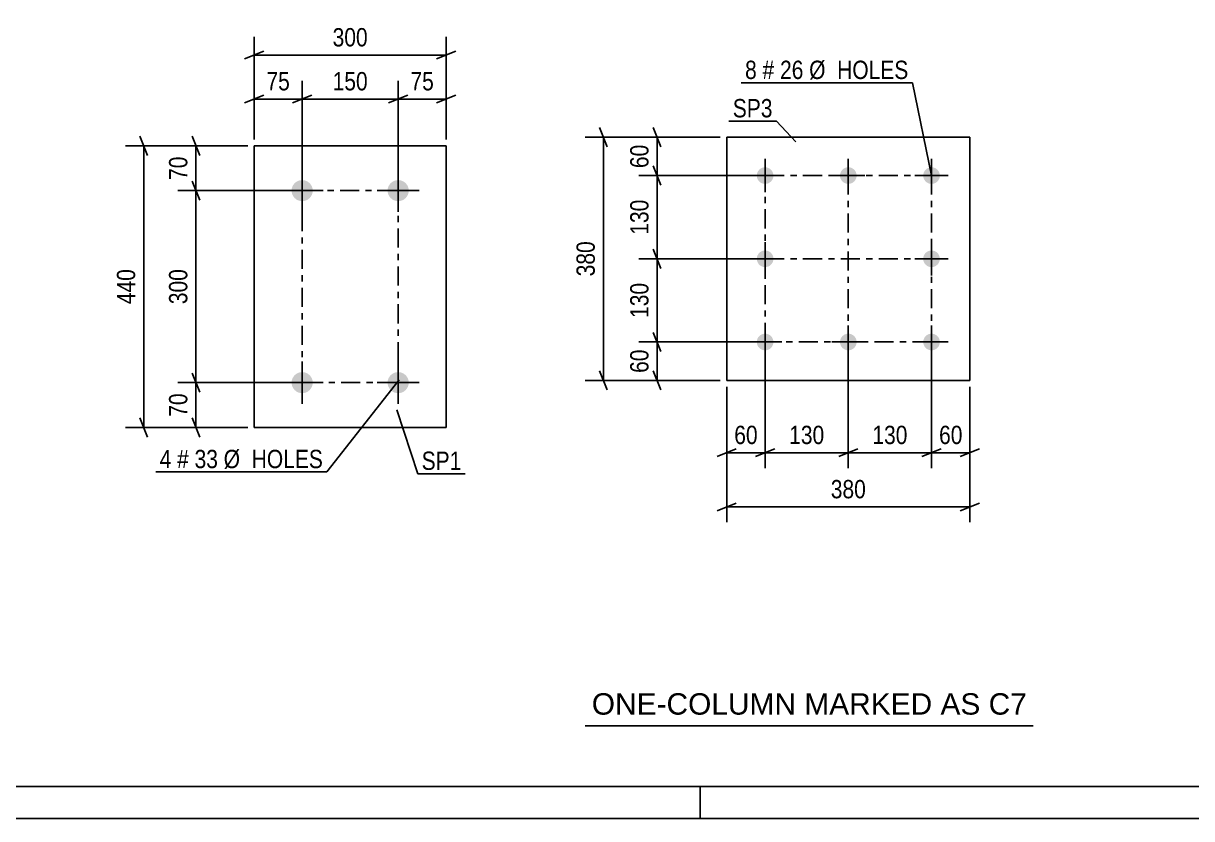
# Model space of a CAD drawing. Header units: millimetres. Extents: x 0 to 841, y 0 to 594.
# Drawn here: x 315.3 to 497.8, y 0 to 124.3 of the extents above; entities that cross this region are included whole.
import ezdxf

# ---------------------------------------------------------------- set-up
doc = ezdxf.new("R2010")
doc.units = ezdxf.units.MM
doc.linetypes.add('DXK_LINE_DOT2', pattern=[3.9198, 1.9599, -1.9599])
doc.linetypes.add('DXK_LINE_DOT3', pattern=[5.9187, 2.979, -0.9799, 0.9799, -0.9799])
doc.styles.add('Arial', font='ARIAL.TTF', dxfattribs={"height": 0.2})
doc.styles.add('Arial Narrow', font='ARIALN.TTF', dxfattribs={"height": 0.2})

# ---------------------------------------------------------------- blocks, each defined once
blk = doc.blocks.new('Unknown-682121983-1161')
at = {"color": 5, "linetype": 'Continuous'}
for p, q in [((5, 5), (836, 5)), ((421, 0), (421, 5)), ((0, 0), (841, 0))]:
    blk.add_line(p, q, dxfattribs=at)
blk = doc.blocks.new('Part-682121983-12352 - 12351')
at = {"color": 2, "linetype": 'Continuous'}
for p, q in [((425.14, 106.47), (425.14, 68.47)), ((425.14, 106.47), (463.14, 106.47)), ((463.14, 106.47), (463.14, 68.47)), ((463.14, 68.47), (425.14, 68.47))]:
    blk.add_line(p, q, dxfattribs=at)
at = {"color": 7, "linetype": 'DXK_LINE_DOT2'}
for p, q in [((463.14, 106.47), (425.14, 106.47)), ((425.14, 68.47), (463.14, 68.47))]:
    blk.add_line(p, q, dxfattribs=at)
blk = doc.blocks.new('Bolt-682121983-12353 - 12351')
at = {"linetype": 'Continuous'}
for points in [[(431.14, 101.77, -1), (431.14, 99.17, -1)], [(444.14, 101.77, -1), (444.14, 99.17, -1)], [(457.14, 101.77, -1), (457.14, 99.17, -1)], [(431.14, 88.77, -1), (431.14, 86.17, -1)], [(457.14, 88.77, -1), (457.14, 86.17, -1)], [(431.14, 75.77, -1), (431.14, 73.17, -1)], [(444.14, 75.77, -1), (444.14, 73.17, -1)], [(457.14, 75.77, -1), (457.14, 73.17, -1)]]:
    blk.add_hatch(color=1, dxfattribs=at).paths.add_polyline_path(points)
at = {"color": 1, "linetype": 'Continuous'}
for p, q in [((431.14, 103.07), (431.14, 97.87)), ((444.14, 103.07), (444.14, 97.87)), ((457.14, 103.07), (457.14, 97.87)), ((428.54, 100.47), (433.74, 100.47)), ((441.54, 100.47), (446.74, 100.47)), ((454.54, 100.47), (459.74, 100.47)), ((431.14, 90.07), (431.14, 84.87)), ((457.14, 90.07), (457.14, 84.87)), ((428.54, 87.47), (433.74, 87.47)), ((454.54, 87.47), (459.74, 87.47)), ((431.14, 77.07), (431.14, 71.87)), ((444.14, 77.07), (444.14, 71.87)), ((457.14, 77.07), (457.14, 71.87)), ((428.54, 74.47), (433.74, 74.47)), ((441.54, 74.47), (446.74, 74.47)), ((454.54, 74.47), (459.74, 74.47))]:
    blk.add_line(p, q, dxfattribs=at)
blk = doc.blocks.new('Part-682121983-3322 - 3306')
at = {"color": 2, "linetype": 'Continuous'}
for p, q in [((351.31, 61.12), (351.31, 105.12)), ((351.31, 105.12), (351.31, 105.12)), ((351.31, 105.12), (381.31, 105.12)), ((381.31, 105.12), (381.31, 61.12)), ((351.31, 61.12), (351.31, 61.12)), ((381.31, 61.12), (351.31, 61.12))]:
    blk.add_line(p, q, dxfattribs=at)
at = {"color": 7, "linetype": 'DXK_LINE_DOT2'}
for p, q in [((351.31, 105.12), (351.31, 61.12)), ((351.31, 105.12), (351.31, 105.12)), ((381.31, 61.12), (381.31, 105.12)), ((351.31, 61.12), (351.31, 61.12))]:
    blk.add_line(p, q, dxfattribs=at)
blk = doc.blocks.new('Bolt-682121983-3355 - 3306')
at = {"linetype": 'Continuous'}
for points in [[(358.81, 99.77, -1), (358.81, 96.47, -1)], [(373.81, 99.77, -1), (373.81, 96.47, -1)], [(358.81, 69.77, -1), (358.81, 66.47, -1)], [(373.81, 69.77, -1), (373.81, 66.47, -1)]]:
    blk.add_hatch(color=1, dxfattribs=at).paths.add_polyline_path(points)
at = {"color": 1, "linetype": 'Continuous'}
for p, q in [((358.81, 101.42), (358.81, 94.82)), ((373.81, 101.42), (373.81, 94.82)), ((355.51, 98.12), (362.11, 98.12)), ((370.51, 98.12), (377.11, 98.12)), ((358.81, 71.42), (358.81, 64.82)), ((373.81, 71.42), (373.81, 64.82)), ((355.51, 68.12), (362.11, 68.12)), ((370.51, 68.12), (377.11, 68.12))]:
    blk.add_line(p, q, dxfattribs=at)
blk = doc.blocks.new('Rectangle-682121983-13753 - 12351')
at = {"color": 1, "linetype": 'DXK_LINE_DOT3'}
blk.add_lwpolyline([(431.14, 100.47), (457.14, 100.47), (457.14, 74.47), (431.14, 74.47), (431.14, 100.47)], close=True, dxfattribs=at)
blk = doc.blocks.new('Rectangle-682121983-3440 - 3306')
at = {"color": 1, "linetype": 'DXK_LINE_DOT3'}
blk.add_lwpolyline([(358.81, 98.12), (373.81, 98.12), (373.81, 68.12), (358.81, 68.12), (358.81, 98.12)], close=True, dxfattribs=at)
blk = doc.blocks.new('Line-682121983-13763 - 12351')
at = {"color": 1, "linetype": 'DXK_LINE_DOT3'}
blk.add_line((444.14, 100.47), (444.14, 74.47), dxfattribs=at)
blk = doc.blocks.new('Line-682121983-13770 - 12351')
at = {"color": 1, "linetype": 'DXK_LINE_DOT3'}
blk.add_line((431.14, 87.47), (457.14, 87.47), dxfattribs=at)
blk = doc.blocks.new('StraightDimension-682121983-12601 - 12351')
at = {"color": 7, "linetype": 'Continuous'}
for p, q in [((457.14, 73.47), (457.14, 54.77)), ((463.14, 67.47), (463.14, 54.77)), ((455.64, 56.57), (458.64, 57.77)), ((457.14, 57.17), (463.14, 57.17)), ((464.64, 57.77), (461.64, 56.57))]:
    blk.add_line(p, q, dxfattribs=at)
at = {"color": 0}
blk.add_wipeout([(462.57, 57.92), (462.57, 62.12), (457.72, 62.12), (457.72, 57.92)], dxfattribs=at)
at = {"color": 3, "style": 'Arial Narrow'}
blk.add_text('60', height=2.863, dxfattribs=at).set_placement((458.32, 58.52))
blk = doc.blocks.new('StraightDimension-682121983-12617 - 12351')
at = {"color": 7, "linetype": 'Continuous'}
for p, q in [((425.14, 67.47), (425.14, 46.3)), ((463.14, 67.47), (463.14, 46.3)), ((426.64, 49.3), (423.64, 48.1)), ((461.64, 48.1), (464.64, 49.3)), ((425.14, 48.7), (463.14, 48.7))]:
    blk.add_line(p, q, dxfattribs=at)
at = {"color": 0}
blk.add_wipeout([(447.49, 49.45), (447.49, 53.65), (440.8, 53.65), (440.8, 49.45)], dxfattribs=at)
at = {"color": 3, "style": 'Arial Narrow'}
blk.add_text('380', height=2.863, dxfattribs=at).set_placement((441.4, 50.05))
blk = doc.blocks.new('StraightDimension-682121983-12602 - 12351')
at = {"color": 7, "linetype": 'Continuous'}
for p, q in [((444.14, 73.47), (444.14, 54.77)), ((457.14, 73.47), (457.14, 54.77)), ((445.64, 57.77), (442.64, 56.57)), ((444.14, 57.17), (457.14, 57.17)), ((455.64, 56.57), (458.64, 57.77))]:
    blk.add_line(p, q, dxfattribs=at)
at = {"color": 0}
blk.add_wipeout([(453.99, 57.92), (453.99, 62.12), (447.3, 62.12), (447.3, 57.92)], dxfattribs=at)
at = {"color": 3, "style": 'Arial Narrow'}
blk.add_text('130', height=2.863, dxfattribs=at).set_placement((447.9, 58.52))
blk = doc.blocks.new('StraightDimension-682121983-12597 - 12351')
at = {"color": 7, "linetype": 'Continuous'}
for p, q in [((406.48, 104.97), (405.28, 107.97)), ((424.14, 106.47), (403.03, 106.47)), ((405.88, 68.47), (405.88, 106.47)), ((405.28, 69.97), (406.48, 66.97)), ((424.14, 68.47), (403.03, 68.47))]:
    blk.add_line(p, q, dxfattribs=at)
at = {"color": 0}
blk.add_wipeout([(405.13, 90.81), (400.93, 90.81), (400.93, 84.13), (405.13, 84.13)], dxfattribs=at)
at = {"color": 3, "style": 'Arial Narrow'}
blk.add_text('380', height=2.863, rotation=90.0002, dxfattribs=at).set_placement((404.53, 84.73))
blk = doc.blocks.new('StraightDimension-682121983-12603 - 12351')
at = {"color": 7, "linetype": 'Continuous'}
for p, q in [((431.14, 73.47), (431.14, 54.77)), ((444.14, 73.47), (444.14, 54.77)), ((432.64, 57.77), (429.64, 56.57)), ((431.14, 57.17), (444.14, 57.17)), ((442.64, 56.57), (445.64, 57.77))]:
    blk.add_line(p, q, dxfattribs=at)
at = {"color": 0}
blk.add_wipeout([(440.99, 57.92), (440.99, 62.12), (434.3, 62.12), (434.3, 57.92)], dxfattribs=at)
at = {"color": 3, "style": 'Arial Narrow'}
blk.add_text('130', height=2.863, dxfattribs=at).set_placement((434.9, 58.52))
blk = doc.blocks.new('StraightDimension-682121983-12604 - 12351')
at = {"color": 7, "linetype": 'Continuous'}
for p, q in [((431.14, 73.47), (431.14, 54.77)), ((425.14, 67.47), (425.14, 54.77)), ((423.64, 56.57), (426.64, 57.77)), ((425.14, 57.17), (431.14, 57.17)), ((432.64, 57.77), (429.64, 56.57))]:
    blk.add_line(p, q, dxfattribs=at)
at = {"color": 0}
blk.add_wipeout([(430.57, 57.92), (430.57, 62.12), (425.72, 62.12), (425.72, 57.92)], dxfattribs=at)
at = {"color": 3, "style": 'Arial Narrow'}
blk.add_text('60', height=2.863, dxfattribs=at).set_placement((426.32, 58.52))
blk = doc.blocks.new('StraightDimension-682121983-32487 - 12351')
at = {"color": 7, "linetype": 'Continuous'}
for p, q in [((413.67, 107.97), (414.87, 104.97)), ((424.14, 106.47), (411.42, 106.47)), ((414.27, 100.47), (414.27, 106.47)), ((430.14, 100.47), (411.42, 100.47)), ((414.87, 98.97), (413.67, 101.97))]:
    blk.add_line(p, q, dxfattribs=at)
at = {"color": 0}
blk.add_wipeout([(413.52, 105.9), (409.32, 105.9), (409.32, 101.04), (413.52, 101.04)], dxfattribs=at)
at = {"color": 3, "style": 'Arial Narrow'}
blk.add_text('60', height=2.863, rotation=90.0002, dxfattribs=at).set_placement((412.92, 101.64))
blk = doc.blocks.new('StraightDimension-682121983-32488 - 12351')
at = {"color": 7, "linetype": 'Continuous'}
for p, q in [((430.14, 100.47), (411.42, 100.47)), ((414.87, 98.97), (413.67, 101.97)), ((414.27, 87.47), (414.27, 100.47)), ((413.67, 88.97), (414.87, 85.97)), ((430.14, 87.47), (411.42, 87.47))]:
    blk.add_line(p, q, dxfattribs=at)
at = {"color": 0}
blk.add_wipeout([(413.52, 97.31), (409.32, 97.31), (409.32, 90.63), (413.52, 90.63)], dxfattribs=at)
at = {"color": 3, "style": 'Arial Narrow'}
blk.add_text('130', height=2.863, rotation=90.0002, dxfattribs=at).set_placement((412.92, 91.23))
blk = doc.blocks.new('StraightDimension-682121983-32489 - 12351')
at = {"color": 7, "linetype": 'Continuous'}
for p, q in [((414.87, 85.97), (413.67, 88.97)), ((430.14, 87.47), (411.42, 87.47)), ((414.27, 74.47), (414.27, 87.47)), ((413.67, 75.97), (414.87, 72.97)), ((430.14, 74.47), (411.42, 74.47))]:
    blk.add_line(p, q, dxfattribs=at)
at = {"color": 0}
blk.add_wipeout([(413.52, 84.31), (409.32, 84.31), (409.32, 77.63), (413.52, 77.63)], dxfattribs=at)
at = {"color": 3, "style": 'Arial Narrow'}
blk.add_text('130', height=2.863, rotation=90.0002, dxfattribs=at).set_placement((412.92, 78.23))
blk = doc.blocks.new('StraightDimension-682121983-32490 - 12351')
at = {"color": 7, "linetype": 'Continuous'}
for p, q in [((413.67, 75.97), (414.87, 72.97)), ((430.14, 74.47), (411.42, 74.47)), ((414.27, 68.47), (414.27, 74.47)), ((414.87, 66.97), (413.67, 69.97)), ((424.14, 68.47), (411.42, 68.47))]:
    blk.add_line(p, q, dxfattribs=at)
at = {"color": 0}
blk.add_wipeout([(413.52, 73.9), (409.32, 73.9), (409.32, 69.04), (413.52, 69.04)], dxfattribs=at)
at = {"color": 3, "style": 'Arial Narrow'}
blk.add_text('60', height=2.863, rotation=90.0002, dxfattribs=at).set_placement((412.92, 69.64))
blk = doc.blocks.new('StraightDimension-682121983-3357 - 3306')
at = {"color": 7, "linetype": 'Continuous'}
for p, q in [((373.81, 99.12), (373.81, 115.28)), ((381.31, 106.12), (381.31, 115.28)), ((372.31, 111.83), (375.31, 113.03)), ((373.81, 112.43), (381.31, 112.43)), ((382.81, 113.03), (379.81, 111.83))]:
    blk.add_line(p, q, dxfattribs=at)
at = {"color": 0}
blk.add_wipeout([(379.99, 113.18), (379.99, 117.38), (375.13, 117.38), (375.13, 113.18)], dxfattribs=at)
at = {"color": 3, "style": 'Arial Narrow'}
blk.add_text('75', height=2.863, dxfattribs=at).set_placement((375.73, 113.78))
blk = doc.blocks.new('StraightDimension-682121983-3377 - 3306')
at = {"color": 7, "linetype": 'Continuous'}
for p, q in [((358.81, 99.12), (358.81, 115.28)), ((373.81, 99.12), (373.81, 115.28)), ((360.31, 113.03), (357.31, 111.83)), ((358.81, 112.43), (373.81, 112.43)), ((372.31, 111.83), (375.31, 113.03))]:
    blk.add_line(p, q, dxfattribs=at)
at = {"color": 0}
blk.add_wipeout([(369.65, 113.18), (369.65, 117.38), (362.97, 117.38), (362.97, 113.18)], dxfattribs=at)
at = {"color": 3, "style": 'Arial Narrow'}
blk.add_text('150', height=2.863, dxfattribs=at).set_placement((363.57, 113.78))
blk = doc.blocks.new('StraightDimension-682121983-3367 - 3306')
at = {"color": 7, "linetype": 'Continuous'}
for p, q in [((351.31, 106.12), (351.31, 115.28)), ((358.81, 99.12), (358.81, 115.28)), ((349.81, 111.83), (352.81, 113.03)), ((351.31, 112.43), (358.81, 112.43)), ((360.31, 113.03), (357.31, 111.83))]:
    blk.add_line(p, q, dxfattribs=at)
at = {"color": 0}
blk.add_wipeout([(357.49, 113.18), (357.49, 117.38), (352.63, 117.38), (352.63, 113.18)], dxfattribs=at)
at = {"color": 3, "style": 'Arial Narrow'}
blk.add_text('75', height=2.863, dxfattribs=at).set_placement((353.23, 113.78))
blk = doc.blocks.new('StraightDimension-682121983-3388 - 3306')
at = {"color": 7, "linetype": 'Continuous'}
for p, q in [((351.31, 106.12), (351.31, 122.15)), ((381.31, 106.12), (381.31, 122.15)), ((352.81, 119.9), (349.81, 118.7)), ((351.31, 119.3), (381.31, 119.3)), ((379.81, 118.7), (382.81, 119.9))]:
    blk.add_line(p, q, dxfattribs=at)
at = {"color": 0}
blk.add_wipeout([(369.65, 120.05), (369.65, 124.25), (362.97, 124.25), (362.97, 120.05)], dxfattribs=at)
at = {"color": 3, "style": 'Arial Narrow'}
blk.add_text('300', height=2.863, dxfattribs=at).set_placement((363.57, 120.65))
blk = doc.blocks.new('StraightDimension-682121983-3399 - 3306')
at = {"color": 7, "linetype": 'Continuous'}
for p, q in [((334.67, 103.62), (333.47, 106.62)), ((350.31, 105.12), (331.22, 105.12)), ((334.07, 61.12), (334.07, 105.12)), ((333.47, 62.62), (334.67, 59.62)), ((350.31, 61.12), (331.22, 61.12))]:
    blk.add_line(p, q, dxfattribs=at)
at = {"color": 0}
blk.add_wipeout([(333.32, 86.46), (329.12, 86.46), (329.12, 79.78), (333.32, 79.78)], dxfattribs=at)
at = {"color": 3, "style": 'Arial Narrow'}
blk.add_text('440', height=2.863, rotation=90.0002, dxfattribs=at).set_placement((332.72, 80.38))
blk = doc.blocks.new('StraightDimension-682121983-3410 - 3306')
at = {"color": 7, "linetype": 'Continuous'}
for p, q in [((341.62, 106.62), (342.82, 103.62)), ((350.31, 105.12), (339.37, 105.12)), ((342.22, 98.12), (342.22, 105.12)), ((342.82, 96.62), (341.62, 99.62)), ((357.81, 98.12), (339.37, 98.12))]:
    blk.add_line(p, q, dxfattribs=at)
at = {"color": 0}
blk.add_wipeout([(341.47, 104.05), (337.27, 104.05), (337.27, 99.19), (341.47, 99.19)], dxfattribs=at)
at = {"color": 3, "style": 'Arial Narrow'}
blk.add_text('70', height=2.863, rotation=90.0002, dxfattribs=at).set_placement((340.87, 99.79))
blk = doc.blocks.new('StraightDimension-682121983-3420 - 3306')
at = {"color": 7, "linetype": 'Continuous'}
for p, q in [((342.82, 96.62), (341.62, 99.62)), ((357.81, 98.12), (339.37, 98.12)), ((342.22, 68.12), (342.22, 98.12)), ((341.62, 69.62), (342.82, 66.62)), ((357.81, 68.12), (339.37, 68.12))]:
    blk.add_line(p, q, dxfattribs=at)
at = {"color": 0}
blk.add_wipeout([(341.47, 86.46), (337.27, 86.46), (337.27, 79.78), (341.47, 79.78)], dxfattribs=at)
at = {"color": 3, "style": 'Arial Narrow'}
blk.add_text('300', height=2.863, rotation=90.0002, dxfattribs=at).set_placement((340.87, 80.38))
blk = doc.blocks.new('StraightDimension-682121983-3430 - 3306')
at = {"color": 7, "linetype": 'Continuous'}
for p, q in [((341.62, 69.62), (342.82, 66.62)), ((357.81, 68.12), (339.37, 68.12)), ((342.22, 61.12), (342.22, 68.12)), ((342.82, 59.62), (341.62, 62.62)), ((350.31, 61.12), (339.37, 61.12))]:
    blk.add_line(p, q, dxfattribs=at)
at = {"color": 0}
blk.add_wipeout([(341.47, 67.05), (337.27, 67.05), (337.27, 62.19), (341.47, 62.19)], dxfattribs=at)
at = {"color": 3, "style": 'Arial Narrow'}
blk.add_text('70', height=2.863, rotation=90.0002, dxfattribs=at).set_placement((340.87, 62.79))
blk = doc.blocks.new('Mark-682121983-12665 - 12351')
at = {"color": 0}
blk.add_wipeout([(429.84, 115.56), (429.84, 118.56), (428.01, 118.56), (428.01, 115.56)], dxfattribs=at)
blk.add_wipeout([(429.84, 115.56), (429.84, 118.56), (428.01, 118.56), (428.01, 115.56)], dxfattribs=at)
at = {"color": 3, "style": 'Arial Narrow'}
blk.add_text('8', height=2.86, dxfattribs=at).set_placement((428.01, 115.56))
at = {"color": 0}
blk.add_wipeout([(432.57, 115.56), (432.57, 118.56), (430.74, 118.56), (430.74, 115.56)], dxfattribs=at)
blk.add_wipeout([(432.57, 115.56), (432.57, 118.56), (430.74, 118.56), (430.74, 115.56)], dxfattribs=at)
at = {"color": 3, "style": 'Arial Narrow'}
blk.add_text('#', height=2.86, dxfattribs=at).set_placement((430.74, 115.56))
at = {"color": 0}
blk.add_wipeout([(437.12, 115.56), (437.12, 118.56), (433.47, 118.56), (433.47, 115.56)], dxfattribs=at)
blk.add_wipeout([(437.12, 115.56), (437.12, 118.56), (433.47, 118.56), (433.47, 115.56)], dxfattribs=at)
at = {"color": 3, "style": 'Arial Narrow'}
blk.add_text('26', height=2.863, dxfattribs=at).set_placement((433.47, 115.56))
at = {"color": 0}
blk.add_wipeout([(453.55, 115.56), (453.55, 118.56), (438.02, 118.56), (438.02, 115.56)], dxfattribs=at)
blk.add_wipeout([(453.55, 115.56), (453.55, 118.56), (438.02, 118.56), (438.02, 115.56)], dxfattribs=at)
at = {"color": 7, "linetype": 'Continuous'}
for p in [(427.41, 114.96), (457.14, 100.47)]:
    blk.add_line(p, (454.15, 114.96), dxfattribs=at)
at = {"color": 3, "style": 'Arial Narrow'}
blk.add_text('Ø  HOLES', height=2.863, dxfattribs=at).set_placement((438.02, 115.56))
blk = doc.blocks.new('Mark-682121983-12662 - 12351')
at = {"color": 0}
blk.add_wipeout([(432.3, 109.57), (432.3, 112.57), (426.09, 112.57), (426.09, 109.57)], dxfattribs=at)
blk.add_wipeout([(432.3, 109.57), (432.3, 112.57), (426.09, 112.57), (426.09, 109.57)], dxfattribs=at)
at = {"color": 30, "linetype": 'Continuous'}
for p in [(425.49, 108.97), (435.94, 105.74)]:
    blk.add_line(p, (432.9, 108.97), dxfattribs=at)
at = {"color": 3, "style": 'Arial Narrow'}
blk.add_text('SP3', height=2.863, dxfattribs=at).set_placement((426.09, 109.57))
blk = doc.blocks.new('Unknown-682121983-35593')
at = {"color": 7, "linetype": 'Continuous'}
blk.add_line((403, 14.5), (473, 14.5), dxfattribs=at)
at = {"color": 7, "style": 'Arial'}
blk.add_text('ONE-COLUMN MARKED AS C7', height=3.3428, dxfattribs=at).set_placement((404.06, 16.25))
blk = doc.blocks.new('Mark-682121983-3318 - 3306')
at = {"color": 0}
blk.add_wipeout([(383.69, 54.49), (383.69, 57.49), (377.48, 57.49), (377.48, 54.49)], dxfattribs=at)
blk.add_wipeout([(383.69, 54.49), (383.69, 57.49), (377.48, 57.49), (377.48, 54.49)], dxfattribs=at)
at = {"color": 30, "linetype": 'Continuous'}
for p, q in [((373.59, 63.85), (376.88, 53.89)), ((376.88, 53.89), (384.29, 53.89))]:
    blk.add_line(p, q, dxfattribs=at)
at = {"color": 3, "style": 'Arial Narrow'}
blk.add_text('SP1', height=2.863, dxfattribs=at).set_placement((377.48, 54.49))
blk = doc.blocks.new('Mark-682121983-3351 - 3306')
at = {"color": 0}
blk.add_wipeout([(338.37, 54.76), (338.37, 57.76), (336.54, 57.76), (336.54, 54.76)], dxfattribs=at)
blk.add_wipeout([(338.37, 54.76), (338.37, 57.76), (336.54, 57.76), (336.54, 54.76)], dxfattribs=at)
at = {"color": 3, "style": 'Arial Narrow'}
blk.add_text('4', height=2.86, dxfattribs=at).set_placement((336.54, 54.76))
at = {"color": 0}
blk.add_wipeout([(341.1, 54.76), (341.1, 57.76), (339.27, 57.76), (339.27, 54.76)], dxfattribs=at)
blk.add_wipeout([(341.1, 54.76), (341.1, 57.76), (339.27, 57.76), (339.27, 54.76)], dxfattribs=at)
at = {"color": 3, "style": 'Arial Narrow'}
blk.add_text('#', height=2.86, dxfattribs=at).set_placement((339.27, 54.76))
at = {"color": 0}
blk.add_wipeout([(345.65, 54.76), (345.65, 57.76), (342, 57.76), (342, 54.76)], dxfattribs=at)
blk.add_wipeout([(345.65, 54.76), (345.65, 57.76), (342, 57.76), (342, 54.76)], dxfattribs=at)
at = {"color": 3, "style": 'Arial Narrow'}
blk.add_text('33', height=2.863, dxfattribs=at).set_placement((342, 54.76))
at = {"color": 0}
blk.add_wipeout([(362.08, 54.76), (362.08, 57.76), (346.55, 57.76), (346.55, 54.76)], dxfattribs=at)
blk.add_wipeout([(362.08, 54.76), (362.08, 57.76), (346.55, 57.76), (346.55, 54.76)], dxfattribs=at)
at = {"color": 7, "linetype": 'Continuous'}
for p in [(373.99, 68.57), (335.94, 54.16)]:
    blk.add_line(p, (362.68, 54.16), dxfattribs=at)
at = {"color": 3, "style": 'Arial Narrow'}
blk.add_text('Ø  HOLES', height=2.863, dxfattribs=at).set_placement((346.55, 54.76))

msp = doc.modelspace()

# ---------------------------------------------------------------- block references
for name in ['Unknown-682121983-1161', 'Part-682121983-12352 - 12351', 'Part-682121983-3322 - 3306', 'Bolt-682121983-12353 - 12351', 'Bolt-682121983-3355 - 3306', 'Rectangle-682121983-13753 - 12351', 'Line-682121983-13763 - 12351', 'Rectangle-682121983-3440 - 3306', 'Line-682121983-13770 - 12351', 'Unknown-682121983-35593']:
    msp.add_blockref(name, (0, 0))

# ---------------------------------------------------------------- next in the draw order: block references
for name in ['StraightDimension-682121983-3357 - 3306', 'StraightDimension-682121983-12601 - 12351', 'Mark-682121983-3318 - 3306']:
    msp.add_blockref(name, (0, 0))

# ---------------------------------------------------------------- next in the draw order: block references
for name in ['StraightDimension-682121983-3377 - 3306', 'StraightDimension-682121983-12617 - 12351']:
    msp.add_blockref(name, (0, 0))

# ---------------------------------------------------------------- next in the draw order: block references
for name in ['StraightDimension-682121983-3367 - 3306', 'StraightDimension-682121983-12597 - 12351', 'StraightDimension-682121983-12602 - 12351']:
    msp.add_blockref(name, (0, 0))

# ---------------------------------------------------------------- next in the draw order: block references
for name in ['StraightDimension-682121983-3388 - 3306', 'StraightDimension-682121983-32487 - 12351', 'StraightDimension-682121983-12603 - 12351']:
    msp.add_blockref(name, (0, 0))

# ---------------------------------------------------------------- next in the draw order: block references
for name in ['StraightDimension-682121983-3399 - 3306', 'StraightDimension-682121983-32488 - 12351', 'StraightDimension-682121983-12604 - 12351']:
    msp.add_blockref(name, (0, 0))

# ---------------------------------------------------------------- next in the draw order: block references
for name in ['Mark-682121983-12665 - 12351', 'StraightDimension-682121983-3410 - 3306', 'StraightDimension-682121983-32489 - 12351']:
    msp.add_blockref(name, (0, 0))

# ---------------------------------------------------------------- next in the draw order: block references
for name in ['Mark-682121983-12662 - 12351', 'StraightDimension-682121983-3420 - 3306', 'StraightDimension-682121983-32490 - 12351']:
    msp.add_blockref(name, (0, 0))

# ---------------------------------------------------------------- next in the draw order: block references
msp.add_blockref('StraightDimension-682121983-3430 - 3306', (0, 0))

# ---------------------------------------------------------------- next in the draw order: block references
msp.add_blockref('Mark-682121983-3351 - 3306', (0, 0))

doc.saveas('drawing.dxf')
